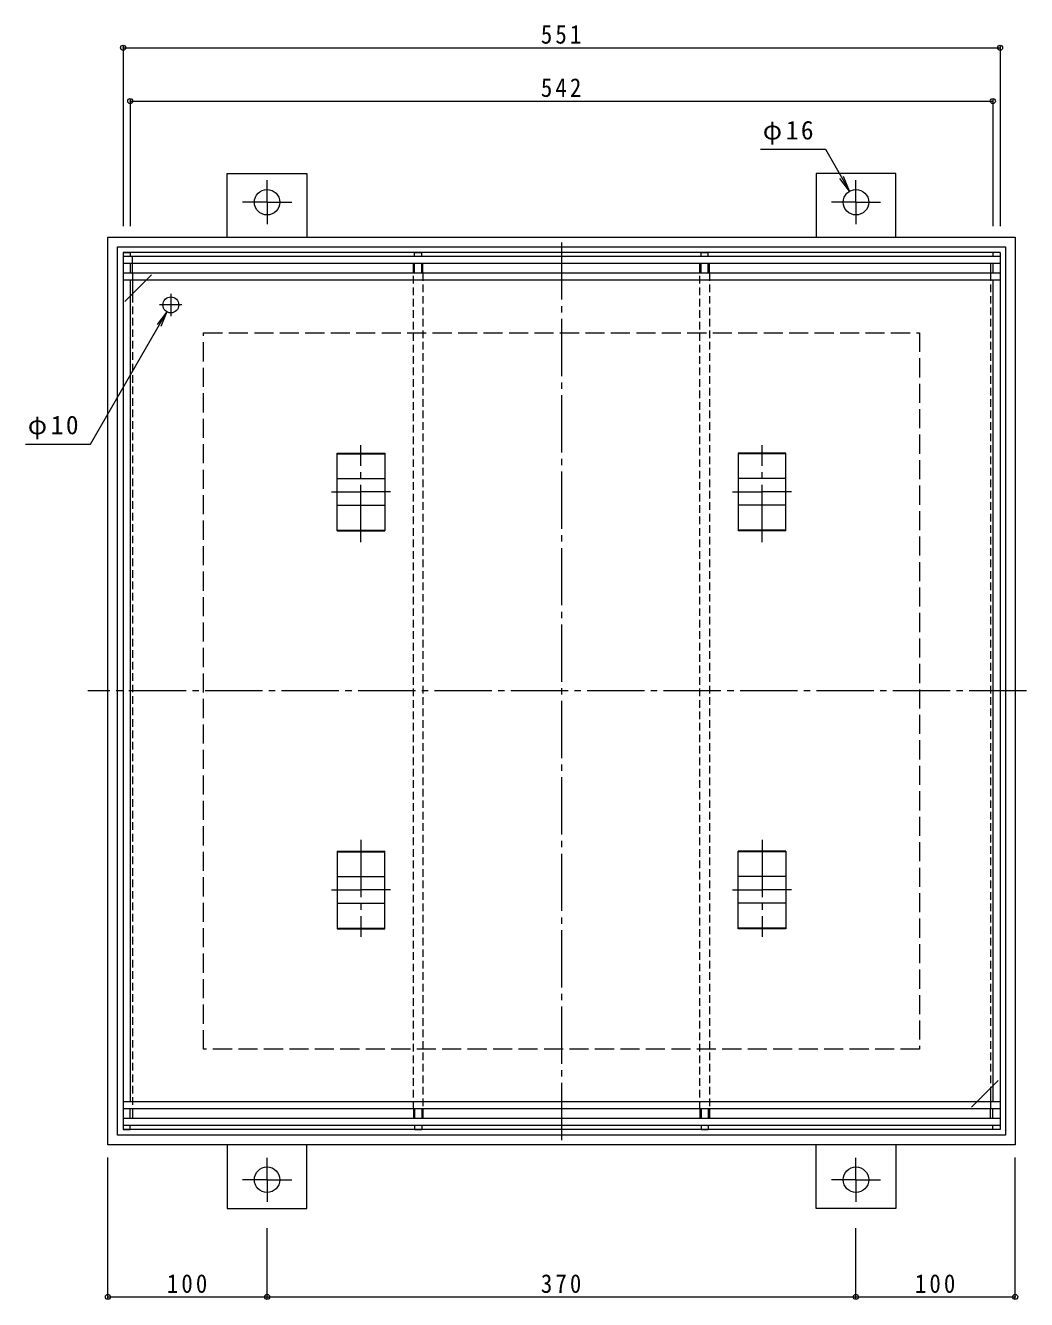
# Model space of a CAD drawing. Units: millimetres at full size, sheet at 1:4. Extents: x -964 to 1117, y -778 to 761.
# Drawn here: x -964 to -335, y -352 to 448 of the extents above; entities that cross this region are included whole.
import ezdxf

# ---------------------------------------------------------------- set-up
doc = ezdxf.new("R2010")
doc.units = ezdxf.units.MM
doc.header["$LTSCALE"] = 4
doc.header["$PDMODE"] = 32
doc.header["$PDSIZE"] = 3.2
for name, pattern in [('CHAIN1', [8, 5, -1, 1, -1]), ('CHAIN2', [12, 9, -1, 1, -1]), ('DASHED1', [1.8, 1.2, -0.6]), ('DASHED3', [4, 3, -1])]:
    doc.linetypes.add(name, pattern=pattern)
for name, color, linetype, lineweight in [('0-0_通り芯', 7, 'CHAIN2', 9), ('0-1_躯体', 2, 'DASHED3', 9), ('0-2_仕上', 7, 'Continuous', 9), ('0-3_建具', 4, 'Continuous', 9), ('0-4_その他', 7, 'Continuous', 9)]:
    doc.layers.add(name, color=color, linetype=linetype, lineweight=lineweight)
doc.styles.add('ＭＳ ゴシック', font='')
doc.styles.get('ＭＳ ゴシック').set_extended_font_data('MS Gothic')

msp = doc.modelspace()

# ---------------------------------------------------------------- linework, layer by layer
at = {"layer": '0-0_通り芯'}
for p, q in [((-627.497, 312.01), (-627.497, -254.613)), ((-753.497, 123.689), (-753.497, 184.717)), ((-501.497, 123.689), (-501.497, 184.717)), ((-772.072, 155.21), (-753.497, 155.21)), ((-520.072, 155.21), (-501.497, 155.21)), ((-335.342, 30.21), (-925.042, 30.21)), ((-753.497, -63.268), (-753.497, -124.297)), ((-501.497, -63.268), (-501.497, -124.297)), ((-772.072, -94.79), (-753.497, -94.79)), ((-520.072, -94.79), (-501.497, -94.79))]:
    msp.add_line(p, q, dxfattribs=at)
at = {"layer": '0-1_躯体'}
msp.add_lwpolyline([(-402.497, -194.79), (-852.497, -194.79), (-852.497, 255.21), (-402.497, 255.21)], close=True, dxfattribs=at)
at = {"layer": '0-2_仕上'}
for p, q in [((-902.997, 305.711), (-898.497, 305.711)), ((-902.997, 305.711), (-902.997, -245.29)), ((-898.497, 305.711), (-898.497, 303.211)), ((-715.347, 303.211), (-715.347, 305.711)), ((-539.847, 305.711), (-535.347, 305.711)), ((-539.847, 303.211), (-539.847, 305.711)), ((-535.347, 303.211), (-535.347, 305.711)), ((-356.497, 305.711), (-356.497, 303.211)), ((-351.997, 305.711), (-356.497, 305.711)), ((-351.997, 305.711), (-351.997, -245.29)), ((-351.997, 303.211), (-902.997, 303.211)), ((-351.997, 298.711), (-902.997, 298.711)), ((-898.497, 298.711), (-898.497, 292.711)), ((-719.847, 292.711), (-719.847, 298.711)), ((-715.347, 292.711), (-715.347, 298.711)), ((-539.847, 292.711), (-539.847, 298.711)), ((-535.347, 292.711), (-535.347, 298.711)), ((-356.497, 298.711), (-356.497, 292.711)), ((-351.997, 292.711), (-902.997, 292.711)), ((-351.997, 288.21), (-902.997, 288.21)), ((-888.497, 288.21), (-898.497, 278.21)), ((-898.497, 288.21), (-898.497, -227.79)), ((-356.497, 288.21), (-356.497, -227.79)), ((-366.497, -227.79), (-356.497, -217.79)), ((-351.997, -227.79), (-902.997, -227.79)), ((-351.997, -232.29), (-902.997, -232.29)), ((-351.997, -238.29), (-902.997, -238.29)), ((-898.497, -238.29), (-898.497, -232.29)), ((-719.847, -232.29), (-719.847, -238.29)), ((-715.347, -232.29), (-715.347, -238.29)), ((-539.847, -232.29), (-539.847, -238.29)), ((-535.347, -232.29), (-535.347, -238.29)), ((-356.497, -238.29), (-356.497, -232.29)), ((-351.997, -242.79), (-902.997, -242.79)), ((-902.997, -245.29), (-898.497, -245.29)), ((-898.497, -245.29), (-898.497, -242.79)), ((-715.347, -242.79), (-715.347, -245.29)), ((-539.847, -242.79), (-539.847, -245.29)), ((-539.847, -245.29), (-535.347, -245.29)), ((-535.347, -242.79), (-535.347, -245.29)), ((-356.497, -245.29), (-356.497, -242.79)), ((-351.997, -245.29), (-356.497, -245.29))]:
    msp.add_line(p, q, dxfattribs=at)
at = {"layer": '0-2_仕上', "color": 2}
for p, q in [((-351.997, 305.711), (-902.997, 305.711)), ((-896.997, 292.711), (-896.997, 298.711)), ((-720.597, 292.711), (-720.597, 298.711)), ((-714.597, 292.711), (-714.597, 298.711)), ((-540.597, 292.711), (-540.597, 298.711)), ((-534.597, 292.711), (-534.597, 298.711)), ((-357.997, 298.711), (-357.997, 292.711)), ((-896.997, 288.21), (-896.997, 278.96)), ((-357.997, -219.29), (-357.997, -227.79)), ((-896.997, -232.29), (-896.997, -238.29)), ((-720.597, -232.29), (-720.597, -238.29)), ((-714.597, -232.29), (-714.597, -238.29)), ((-540.597, -232.29), (-540.597, -238.29)), ((-534.597, -232.29), (-534.597, -238.29)), ((-357.997, -238.29), (-357.997, -232.29)), ((-351.997, -245.29), (-902.997, -245.29))]:
    msp.add_line(p, q, dxfattribs=at)
at = {"layer": '0-2_仕上', "color": 2, "linetype": 'DASHED1'}
for p, q in [((-896.997, 298.711), (-896.997, 303.211)), ((-896.997, 292.711), (-896.997, 288.21)), ((-720.597, -232.29), (-720.597, 292.711)), ((-714.597, 292.711), (-714.597, -232.29)), ((-540.597, -232.29), (-540.597, 292.711)), ((-534.597, 292.711), (-534.597, -232.29)), ((-357.997, 292.711), (-357.997, -219.29)), ((-896.997, 278.96), (-896.997, -232.29)), ((-357.997, -227.79), (-357.997, -232.29))]:
    msp.add_line(p, q, dxfattribs=at)
at = {"layer": '0-2_仕上', "linetype": 'DASHED1'}
for p, q in [((-888.497, 288.21), (-883.997, 292.711)), ((-898.497, 278.21), (-902.997, 273.711)), ((-356.497, -217.79), (-351.997, -213.29)), ((-366.497, -227.79), (-370.997, -232.29))]:
    msp.add_line(p, q, dxfattribs=at)
at = {"layer": '0-2_仕上', "linetype": 'CHAIN2'}
for p, q in [((-865.997, 272.711), (-879.997, 272.711)), ((-872.997, 279.711), (-872.997, 265.711)), ((-734.922, 155.21), (-753.497, 155.21)), ((-482.922, 155.21), (-501.497, 155.21)), ((-734.922, -94.79), (-753.497, -94.79)), ((-482.922, -94.79), (-501.497, -94.79))]:
    msp.add_line(p, q, dxfattribs=at)
at = {"layer": '0-2_仕上', "color": 3}
for p, q in [((-768.497, 130.756), (-768.497, 179.665)), ((-768.497, 179.665), (-738.497, 179.665)), ((-768.497, 179.165), (-738.497, 179.165)), ((-738.497, 179.665), (-738.497, 130.756)), ((-516.497, 179.665), (-516.497, 130.756)), ((-486.497, 179.665), (-516.497, 179.665)), ((-486.497, 179.165), (-516.497, 179.165)), ((-486.497, 130.756), (-486.497, 179.665)), ((-768.497, 163.576), (-738.497, 163.576)), ((-486.497, 163.576), (-516.497, 163.576)), ((-768.497, 146.844), (-738.497, 146.844)), ((-486.497, 146.844), (-516.497, 146.844)), ((-768.497, 131.256), (-738.497, 131.256)), ((-768.497, 130.756), (-738.497, 130.756)), ((-486.497, 131.256), (-516.497, 131.256)), ((-486.497, 130.756), (-516.497, 130.756)), ((-768.497, -70.335), (-768.497, -119.244)), ((-768.497, -70.335), (-738.497, -70.335)), ((-768.497, -70.835), (-738.497, -70.835)), ((-738.497, -119.244), (-738.497, -70.335)), ((-516.497, -119.244), (-516.497, -70.335)), ((-486.497, -70.335), (-516.497, -70.335)), ((-486.497, -70.835), (-516.497, -70.835)), ((-486.497, -70.335), (-486.497, -119.244)), ((-768.497, -86.424), (-738.497, -86.424)), ((-486.497, -86.424), (-516.497, -86.424)), ((-768.497, -103.156), (-738.497, -103.156)), ((-486.497, -103.156), (-516.497, -103.156)), ((-768.497, -118.744), (-738.497, -118.744)), ((-768.497, -119.244), (-738.497, -119.244)), ((-486.497, -118.744), (-516.497, -118.744)), ((-486.497, -119.244), (-516.497, -119.244))]:
    msp.add_line(p, q, dxfattribs=at)
at = {"layer": '0-2_仕上'}
for points in [[(-719.847, 303.211), (-719.847, 305.711), (-715.347, 305.711)], [(-719.847, -242.79), (-719.847, -245.29), (-715.347, -245.29)]]:
    msp.add_lwpolyline(points, dxfattribs=at)
msp.add_circle((-872.997, 272.711), 5, dxfattribs=at)
at = {"layer": '0-3_建具'}
for p, q in [((-837.497, 355.21), (-787.497, 355.21)), ((-837.497, 315.21), (-837.497, 355.21)), ((-787.497, 355.21), (-787.497, 315.21)), ((-417.497, 355.21), (-467.497, 355.21)), ((-467.497, 355.21), (-467.497, 315.21)), ((-417.497, 315.21), (-417.497, 355.21)), ((-837.497, -254.79), (-837.497, -294.79)), ((-787.497, -294.79), (-787.497, -254.79)), ((-467.497, -294.79), (-467.497, -254.79)), ((-417.497, -254.79), (-417.497, -294.79)), ((-837.497, -294.79), (-787.497, -294.79)), ((-417.497, -294.79), (-467.497, -294.79))]:
    msp.add_line(p, q, dxfattribs=at)
at = {"layer": '0-3_建具', "linetype": 'CHAIN1'}
for p, q in [((-812.497, 337.21), (-812.497, 351.03)), ((-442.497, 337.21), (-442.497, 351.03)), ((-812.497, 337.21), (-827.969, 337.21)), ((-812.497, 337.21), (-797.025, 337.21)), ((-812.497, 337.21), (-812.497, 323.391)), ((-442.497, 337.21), (-457.969, 337.21)), ((-442.497, 337.21), (-442.497, 323.391)), ((-442.497, 337.21), (-427.025, 337.21)), ((-812.497, -276.79), (-812.497, -262.97)), ((-442.497, -276.79), (-442.497, -262.97)), ((-812.497, -276.79), (-827.969, -276.79)), ((-812.497, -276.79), (-812.497, -290.61)), ((-812.497, -276.79), (-797.025, -276.79)), ((-442.497, -276.79), (-457.969, -276.79)), ((-442.497, -276.79), (-442.497, -290.61)), ((-442.497, -276.79), (-427.025, -276.79))]:
    msp.add_line(p, q, dxfattribs=at)
at = {"layer": '0-3_建具'}
for points in [[(-912.497, -254.79), (-912.497, 315.21), (-342.497, 315.21), (-342.497, -254.79)], [(-906.497, -248.79), (-906.497, 309.21), (-348.497, 309.21), (-348.497, -248.79)]]:
    msp.add_lwpolyline(points, close=True, dxfattribs=at)
for centre in [(-812.497, 337.21), (-442.497, 337.21), (-812.497, -276.79), (-442.497, -276.79)]:
    msp.add_circle(centre, 8, dxfattribs=at)
at = {"layer": '0-4_その他'}
for p, q in [((-902.997, 435.451), (-902.997, 322.173)), ((-902.997, 434.251), (-351.997, 434.251)), ((-351.997, 435.451), (-351.997, 322.173)), ((-898.497, 401.972), (-898.497, 322.173)), ((-898.497, 400.772), (-356.497, 400.772)), ((-356.497, 401.972), (-356.497, 322.173)), ((-446.497, 344.139), (-450.324, 353.377)), ((-923.493, 185.249), (-875.497, 268.38)), ((-875.497, 268.38), (-881.585, 260.447)), ((-875.497, 268.38), (-879.324, 259.142)), ((-964.309, 185.249), (-923.493, 185.249)), ((-912.497, -351.647), (-912.497, -262.79)), ((-342.497, -351.647), (-342.497, -262.79)), ((-812.497, -351.647), (-812.497, -307.173)), ((-442.497, -351.647), (-442.497, -307.173)), ((-912.497, -350.447), (-812.497, -350.447)), ((-812.497, -350.447), (-442.497, -350.447)), ((-442.497, -350.447), (-342.497, -350.447))]:
    msp.add_line(p, q, dxfattribs=at)
msp.add_lwpolyline([(-502.502, 370.446), (-461.686, 370.446), (-446.497, 344.139), (-452.585, 352.072)], dxfattribs=at)
for p in [(-902.997, 434.251), (-351.997, 434.251), (-898.497, 400.772), (-356.497, 400.772), (-912.497, -350.447), (-812.497, -350.447), (-442.497, -350.447), (-342.497, -350.447)]:
    msp.add_point(p, dxfattribs=at)

# ---------------------------------------------------------------- texts
at = {"layer": '0-4_その他', "color": 2, "char_height": 11.73, "attachment_point": 7, "style": 'ＭＳ ゴシック'}
for s, insert in [('\\T1.27;\\W0.9;551', (-640.497, 436.651)), ('\\T1.27;\\W0.9;542', (-640.497, 403.172)), ('\\T1.19;φ16', (-501.055, 373.454)), ('\\T1.19;φ10', (-962.862, 188.257)), ('\\T1.27;\\W0.9;100', (-875.497, -348.047)), ('\\T1.27;\\W0.9;370', (-640.497, -348.047)), ('\\T1.27;\\W0.9;100', (-405.497, -348.047))]:
    msp.add_mtext(s, dxfattribs=dict(at, insert=insert))

doc.saveas('drawing.dxf')
